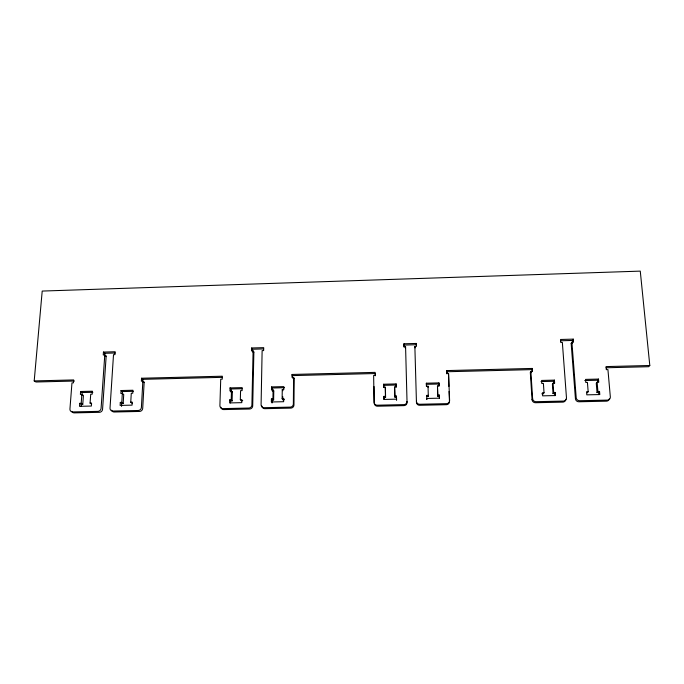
<?xml version="1.0" encoding="UTF-8"?>
<svg xmlns="http://www.w3.org/2000/svg" width="684" height="684" viewBox="0 0 684 684"><rect width="100%" height="100%" fill="white"/><g stroke="black" fill="none" stroke-linecap="round" stroke-linejoin="round"><path stroke-width="1.03" d="M406.98 401.474A3.146 3.069 1.2 0 1 403.911 404.612L377.235 405.202A3.129 3.061 -8.4 0 1 374.054 402.209L373.644 375.422L375.191 375.379L375.148 372.378L292.102 374.456L292.068 377.44L293.598 377.406L294.197 378.526L293.958 405.013A3.095 2.992 -33.5 0 1 290.862 408.109L264.845 408.681A3.095 2.967 -37.1 0 1 261.852 406.005M292.684 377.816L292.102 374.456M293.598 377.406L293.359 404.013A3.112 3.001 -33.4 0 1 290.247 407.125L264.101 407.698A3.112 2.984 -37 0 1 261.091 404.74L262.126 350.618L263.631 350.584L263.691 347.652L251.652 347.985L251.592 350.909L253.097 350.866L253.867 352.098L252.704 405.937A3.095 2.958 -38.8 0 1 249.592 409.023L223.771 409.588A3.095 2.933 -40.9 0 1 220.872 407.194M282.141 398.712L283.672 398.678L284.322 399.704L282.791 399.738L282.141 398.712L282.253 389.666L283.783 389.632L283.817 386.622L271.599 386.922L271.548 389.923L273.078 389.88L273.771 390.949L273.634 399.952L272.104 399.986L271.403 398.96L272.933 398.926L273.634 399.952M282.791 399.738L282.825 396.737M283.672 398.678L283.638 401.705L271.36 401.987L271.403 398.96M272.061 402.996L272.104 399.986M272.266 389.991L272.292 387.999L271.599 386.922M272.933 398.926L273.078 389.88M252.396 351.225L252.439 349.225L251.652 347.985M253.097 350.866L251.909 404.945A3.112 2.967 -38.7 0 1 248.788 408.04L222.839 408.613A3.112 2.95 -40.8 0 1 219.897 405.655L220.727 379.21L222.24 379.175L222.334 376.209L141.545 378.235L141.374 381.176L142.862 381.142L144.153 382.228L142.708 408.391A3.104 2.864 -44.8 0 1 139.553 411.443L114.245 411.999A3.104 2.847 -45.5 0 1 111.603 410.178M242.709 400.653L241.187 400.687L240.341 399.67L240.571 390.658L242.093 390.615L242.162 387.623L230.038 387.913L229.944 390.906L231.466 390.872L232.346 391.923L232.098 400.892L230.585 400.927L229.687 399.918L231.209 399.875L232.098 400.892M426.371 383.211L426.346 384.314L438.854 384.015L438.94 382.903L426.371 383.211L426.406 386.332M229.687 399.918L229.602 402.927L241.794 402.654L241.862 399.636L240.341 399.67M230.525 402.927L230.585 400.927M230.038 387.913L230.927 388.982L230.841 391.958L232.346 391.923M231.209 399.875L231.466 390.872M426.756 395.403L426.731 396.455L428.295 396.421L428.338 395.369L426.756 395.403L426.825 399.507L426.859 398.464L439.487 398.182L439.376 395.113L437.794 395.147L437.717 396.207L439.282 396.173L439.376 395.113M428.004 387.306L428.039 386.212L426.465 386.246M142.682 382.082L142.836 379.329L141.545 378.235M142.862 381.142L141.4 407.416A3.112 2.881 -44.8 0 1 138.236 410.486L112.809 411.041A3.121 2.856 -45.5 0 1 110.021 408.117L113.51 354.68L114.972 354.637L115.16 351.747L103.446 352.072L103.25 354.962L104.712 354.919L106.157 356.116L102.574 409.28A3.104 2.83 -45.9 0 1 99.411 412.324L74.282 412.879A3.104 2.813 -46.3 0 1 71.786 411.332M130.747 402.175L131.277 393.249L132.764 393.214L132.935 390.248L121.042 390.53L120.863 393.497L122.35 393.454L123.727 394.488L123.188 403.38L121.701 403.415L120.307 402.414L120.119 405.407L132.063 405.133L132.243 402.141L130.747 402.175L132.097 403.175M121.521 406.382L121.701 403.415M123.188 403.38L121.795 402.38L122.427 391.573L121.042 390.53M103.446 352.072L104.9 353.277L101.087 408.314A3.121 2.847 -45.8 0 1 97.906 411.375L72.666 411.93A3.121 2.821 -46.3 0 1 69.939 409.015L71.965 382.903L73.427 382.86L73.658 379.936L34.2 380.92L42.203 291.068L640.267 271.12L649.8 365.495L648.688 366.709L606.05 367.77M90.083 403.107L90.724 394.206L92.203 394.172L92.408 391.214L80.609 391.496L80.387 394.454L81.858 394.42L83.422 395.438L82.773 404.295L81.302 404.329L79.72 403.346L79.498 406.322L91.357 406.057L91.57 403.073L90.083 403.107L91.622 404.099M82.773 404.295L81.199 403.312L81.858 394.42M81.157 406.305L81.302 404.329M81.96 395.48L82.174 392.539L80.609 391.496M438.94 382.903L439.051 385.947L437.478 385.99L437.717 396.207M446.823 373.815L446.874 370.583L532.272 368.437L532.468 371.48L530.87 371.523L530.339 372.694L532.066 399.712A3.232 3.061 22.5 0 0 535.469 402.722L562.778 402.124A3.258 3.061 24 0 0 565.779 399.234M448.875 386.4L448.559 373.567L446.994 373.601L446.874 370.583M531.87 371.711L532.272 368.437M532.066 399.712L532.614 398.661L530.87 371.523M572.67 342.308L572.525 340.444L573.252 339.127L560.538 339.478L560.76 342.47L562.351 342.428L566.48 397.9A3.275 3.069 23.9 0 1 563.479 401.081L536.034 401.688A3.249 3.069 22.4 0 1 532.614 398.661M609.401 398.55A3.3 3.052 25.7 0 1 606.434 401.166L578.912 401.773A3.275 3.061 24.7 0 1 575.441 398.746L571.174 343.479L571.892 342.171L573.491 342.128L573.252 339.127M553.048 393.582L553.689 392.496L555.305 392.462L554.647 393.539L553.048 393.582L552.398 384.374L553.04 383.245L554.647 383.211L554.425 380.133L541.6 380.441L541.805 383.51L543.404 383.476L544.028 392.719L543.429 393.796L541.831 393.839M553.92 383.314L553.775 381.27L554.425 380.133M587.359 392.796L588.172 391.71L587.419 382.433L585.803 382.467L585.555 379.389L598.483 379.081L598.748 382.168L597.123 382.202L596.268 383.331L597.046 392.573L598.662 392.539L599.535 391.453L597.91 391.487L597.046 392.573M597.79 382.271L597.619 380.227L598.483 379.081M405.261 347.985L405.578 346.711L404.039 346.745L403.962 343.787L416.325 343.445L416.411 346.412L414.863 346.455L414.889 347.72L415.564 347.703M104.9 353.277L115.1 352.995M252.439 349.225L263.665 348.917M403.962 343.787L404.039 345.069L416.342 344.727L416.325 343.445M560.658 340.769L572.525 340.444M105.071 356.142L106.157 356.116M252.841 352.123L253.867 352.098M571.174 343.479L572.157 343.445M649.8 365.495L606.05 366.59L606.315 369.651L607.931 369.616L610.333 396.917A3.317 3.069 25.6 0 1 607.341 400.114L579.681 400.721A3.292 3.069 24.6 0 1 576.202 397.686L571.892 342.171M74.428 381.039L35.97 381.997L34.2 380.92M142.836 379.329L222.24 377.346M292.701 375.593L375.354 373.532M446.746 371.745L531.733 369.625M143.136 382.253L144.153 382.228M293.051 378.551L294.197 378.526M530.339 372.694L531.135 372.677M385.588 397.395L385.425 396.352L383.861 396.387L384.032 397.43L385.588 397.395L385.417 388.315L385.254 387.221L383.69 387.264L383.638 384.228L396.113 383.929L396.267 387.05M82.174 392.539L92.862 392.283M122.427 391.573L133.286 391.316M230.927 388.982L241.991 388.717M272.292 387.999L284.458 387.708M383.638 384.228L383.809 385.331L396.224 385.032M541.01 381.578L553.775 381.27M584.752 380.535L597.619 380.227M394.813 396.139L396.387 396.096L396.566 400.191L396.498 397.147L394.942 397.182L394.813 396.139L394.617 387.007L396.181 386.964L396.113 383.929M272.249 390.983L273.771 390.949M79.72 403.346L81.199 403.312M120.307 402.414L121.795 402.38M544.028 392.719L542.421 392.753L542.634 395.848L555.528 395.557L555.305 392.462M588.172 391.71L586.556 391.744L586.804 394.848L599.8 394.557L599.535 391.453M396.455 399.157L383.921 399.439L383.861 396.387M282.253 389.666L282.902 390.735M394.617 387.007L394.942 397.182M396.387 396.096L396.498 397.147M598.662 392.539L598.833 394.6M597.123 382.202L597.91 391.487M554.647 393.539L554.792 395.6M553.04 383.245L553.689 392.496M448.559 373.567L449.602 400.516A3.172 3.069 12.2 0 1 446.549 403.663L419.668 404.261A3.155 3.069 6 0 1 416.428 401.26M449.072 391.436L449.465 401.551A3.155 3.061 12.4 0 1 446.421 404.689L419.668 405.279A3.138 3.052 6.1 0 1 416.445 402.286L414.863 346.455M438.854 384.015L438.923 386.041M439.282 396.173L439.359 398.208M437.478 385.99L437.794 395.147M428.039 386.212L428.295 396.421M405.578 346.711L407.048 402.5A3.129 3.052 1.4 0 1 403.996 405.621L377.44 406.202A3.112 3.044 -8.3 0 1 374.276 403.227L374.02 386.511M404.039 345.069L404.09 347.096M385.254 387.221L385.425 396.352M383.809 385.331L383.852 387.341M384.032 397.43L384.075 399.456M375.362 373.712L375.396 375.772"/></g></svg>
